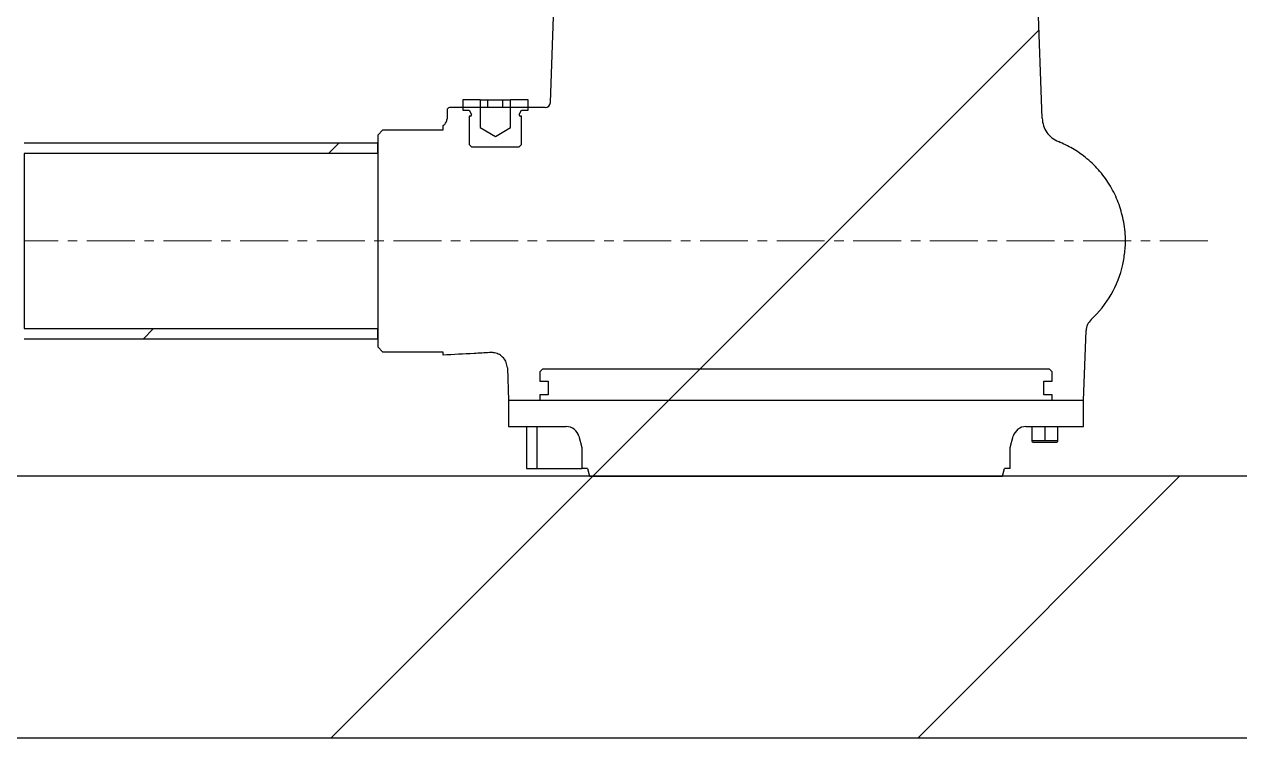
# Model space of a CAD drawing. Header units: centimetres. Extents: x -13594 to 4017, y -3206 to 1780.
# Drawn here: x -1991.8 to -1777.2, y 242.9 to 368.9 of the extents above; entities that cross this region are included whole.
import ezdxf

# ---------------------------------------------------------------- set-up
doc = ezdxf.new("R2010")
doc.units = ezdxf.units.CM
doc.linetypes.add('CENTERX2', pattern=[20.32, 12.7, -2.54, 2.54, -2.54])

# ---------------------------------------------------------------- blocks, each defined once
blk = doc.blocks.new('SW_HATCH_0')
at = {"color": 0, "linetype": 'Continuous', "lineweight": 18}
for p, q in [((11.0927, -29.3185), (13.9276, -26.4836)), ((8.4925, -27.4285), (8.5725, -27.3485)), ((7.0725, -28.8485), (7.1525, -28.7685)), ((10.5127, -29.8985), (11.3327, -29.0785)), ((8.5127, -31.8985), (10.5127, -29.8985)), ((13.0028, -31.8985), (15.0028, -29.8985))]:
    blk.add_line(p, q, dxfattribs=at)

msp = doc.modelspace()

# ---------------------------------------------------------------- linework, layer by layer
at = {"color": 7, "linetype": 'Continuous', "lineweight": 25}
for p, q in [((-1898.94, 355.09), (-1898.27, 374.05)), ((-1812.12, 352.31), (-1812.88, 374.05)), ((-1899.86, 354.2), (-1916.74, 354.2)), ((-1914.43, 355.58), (-1914.43, 353.73)), ((-1911.32, 355.58), (-1914.43, 355.58)), ((-1911.32, 355.58), (-1911.32, 350.66)), ((-1911.32, 355.58), (-1909.99, 355.58)), ((-1909.99, 354.2), (-1909.99, 355.58)), ((-1909.99, 355.58), (-1907.33, 355.58)), ((-1907.33, 354.2), (-1907.33, 355.58)), ((-1907.33, 355.58), (-1905.99, 355.58)), ((-1905.99, 350.66), (-1905.99, 355.58)), ((-1902.89, 355.58), (-1905.99, 355.58)), ((-1902.89, 353.73), (-1902.89, 355.58)), ((-1917.2, 353.73), (-1917.2, 352.23)), ((-1914.43, 353.73), (-1913.28, 353.73)), ((-1913.28, 353.73), (-1912.88, 353.01)), ((-1913.28, 352.7), (-1913.28, 347.7)), ((-1913.05, 352.7), (-1913.28, 352.7)), ((-1904.44, 353.01), (-1904.04, 353.73)), ((-1904.04, 352.7), (-1904.26, 352.7)), ((-1904.04, 353.73), (-1902.89, 353.73)), ((-1904.04, 347.7), (-1904.04, 352.7)), ((-1928.51, 350.27), (-1929.43, 349.35)), ((-1928.51, 350.27), (-1917.89, 350.27)), ((-1917.89, 350.27), (-1917.89, 351.03)), ((-1911.32, 350.66), (-1908.66, 349.12)), ((-1908.66, 349.12), (-1905.99, 350.66)), ((-1991.84, 347.96), (-1929.43, 347.96)), ((-1929.43, 349.35), (-1929.43, 311.96)), ((-1929.43, 346.12), (-1929.43, 347.96)), ((-1913.28, 347.7), (-1912.85, 347.27)), ((-1904.47, 347.27), (-1904.04, 347.7)), ((-1929.43, 346.12), (-1991.84, 346.12)), ((-1991.84, 346.12), (-1991.84, 315.19)), ((-1912.85, 347.27), (-1904.47, 347.27)), ((-1991.84, 315.19), (-1929.43, 315.19)), ((-1929.43, 313.34), (-1991.84, 313.34)), ((-1929.43, 313.34), (-1929.43, 315.19)), ((-1804.8, 302.5), (-1804.37, 314.83)), ((-1929.43, 311.96), (-1928.51, 311.04)), ((-1917.89, 311.04), (-1928.51, 311.04)), ((-1917.89, 310.49), (-1917.89, 311.04)), ((-1906.55, 308.28), (-1906.35, 302.5)), ((-1900.35, 308.03), (-1900.81, 307.57)), ((-1900.81, 307.57), (-1900.81, 305.91)), ((-1810.8, 308.03), (-1900.35, 308.03)), ((-1810.34, 307.57), (-1810.8, 308.03)), ((-1810.34, 305.91), (-1810.34, 307.57)), ((-1900.81, 305.91), (-1899.33, 305.91)), ((-1899.34, 305.91), (-1899.34, 303.51)), ((-1811.81, 303.51), (-1811.81, 305.91)), ((-1811.81, 305.91), (-1810.34, 305.91)), ((-1900.81, 303.51), (-1900.81, 302.5)), ((-1899.34, 303.51), (-1900.81, 303.51)), ((-1810.34, 303.51), (-1811.81, 303.51)), ((-1810.34, 302.5), (-1810.34, 303.51)), ((-1906.35, 302.5), (-1906.35, 297.88)), ((-1900.81, 302.5), (-1906.35, 302.5)), ((-1804.8, 302.5), (-1906.35, 302.5)), ((-1804.8, 302.5), (-1810.34, 302.5)), ((-1804.8, 297.88), (-1804.8, 302.5)), ((-1906.35, 297.88), (-1896.16, 297.88)), ((-1903.19, 297.88), (-1903.19, 290.49)), ((-1901.28, 290.49), (-1901.28, 297.88)), ((-1893.93, 296.17), (-1893.39, 294.16)), ((-1817.75, 294.16), (-1817.22, 296.17)), ((-1814.99, 297.88), (-1804.8, 297.88)), ((-1813.96, 297.88), (-1813.96, 295.39)), ((-1811.65, 297.88), (-1811.65, 295.39)), ((-1809.34, 295.39), (-1809.34, 297.88)), ((-1893.39, 294.16), (-1893.39, 290.49)), ((-1817.75, 290.49), (-1817.75, 294.16)), ((-1811.65, 295.39), (-1813.96, 295.39)), ((-1813.68, 295.11), (-1809.62, 295.11)), ((-1809.34, 295.39), (-1811.65, 295.39)), ((-1903.19, 290.49), (-1901.28, 290.49)), ((-1901.28, 290.49), (-1893.39, 290.49)), ((-1892.41, 290.49), (-1893.39, 290.49)), ((-1892.41, 290.49), (-1892.04, 289.11)), ((-1819.11, 289.11), (-1818.74, 290.49)), ((-1817.75, 290.49), (-1818.74, 290.49)), ((-1626.39, 289.11), (-2088, 289.11)), ((-1892.04, 289.11), (-1819.11, 289.11)), ((-2134.16, 242.95), (-1580.23, 242.95))]:
    msp.add_line(p, q, dxfattribs=at)
at = {"color": 7, "linetype": 'CENTERX2', "lineweight": 18, "ltscale": 0.666}
msp.add_line((-1782.87, 330.65), (-1991.84, 330.65), dxfattribs=at)
at = {"color": 7, "linetype": 'Continuous', "lineweight": 25}
for centre, radius, start, end in [((-1916.74, 353.73), 0.462, 90.0015, 179.9951), ((-1899.86, 355.12), 0.923, 270.0014, 357.9996), ((-1913.06, 352.91), 0.208, 271.2066, 0.0054), ((-1913.06, 352.91), 0.208, 0.0019, 28.8109), ((-1904.26, 352.91), 0.208, 151.232, 179.9847), ((-1904.26, 352.91), 0.208, 179.9947, 268.7855), ((-1816.34, 330.65), 18.93, 312.7925, 347.3199), ((-1896.16, 295.57), 2.31, 14.9994, 90.0015), ((-1814.99, 295.57), 2.31, 89.9998, 164.9994), ((-1813.68, 295.39), 0.277, 179.9949, 270.0051), ((-1809.62, 295.39), 0.277, 269.9949, 0.0051)]:
    msp.add_arc(centre, radius, start, end, dxfattribs=at)
for points, knots in [([(-1917.89, 351.04), (-1917.85, 351.06), (-1917.68, 351.17), (-1917.43, 351.43), (-1917.23, 351.83), (-1917.21, 352.11), (-1917.2, 352.23)], [0, 0, 0, 0, 0.09158, 0.425101, 0.740774, 1, 1, 1, 1]), ([(-1812.12, 352.31), (-1812.06, 351.87), (-1811.96, 350.99), (-1811.33, 349.8), (-1810.43, 348.8), (-1809.63, 348.4), (-1809.24, 348.2)], [0, 0, 0, 0, 0.249537, 0.499215, 0.749175, 1, 1, 1, 1]), ([(-1797.87, 334.81), (-1798.15, 335.82), (-1798.72, 337.87), (-1800.2, 340.71), (-1802.12, 343.29), (-1804.33, 345.38), (-1806.73, 347.05), (-1808.39, 347.81), (-1809.24, 348.2)], [0, 0, 0, 0, 0.172321, 0.349639, 0.521962, 0.699281, 0.848052, 1, 1, 1, 1]), ([(-1797.87, 326.5), (-1797.72, 327.31), (-1797.42, 328.93), (-1797.38, 331.16), (-1797.54, 333.13), (-1797.76, 334.25), (-1797.87, 334.81)], [0, 0, 0, 0, 0.293724, 0.592558, 0.79545, 1, 1, 1, 1]), ([(-1803.48, 316.77), (-1803.72, 316.49), (-1804.21, 315.93), (-1804.31, 315.2), (-1804.37, 314.83)], [0, 0, 0, 0, 0.5, 1, 1, 1, 1]), ([(-1909.47, 310.95), (-1909.54, 310.94), (-1910.53, 310.89), (-1913.34, 310.74), (-1916.07, 310.59), (-1917.89, 310.5)], [0, 0, 0, 0, 0.027269, 0.351544, 1, 1, 1, 1]), ([(-1906.55, 308.28), (-1906.6, 308.59), (-1906.68, 309.21), (-1907.19, 310.03), (-1907.92, 310.63), (-1908.72, 310.93), (-1909.25, 310.94), (-1909.47, 310.95)], [0, 0, 0, 0, 0.212993, 0.425815, 0.639196, 0.850999, 1, 1, 1, 1])]:
    msp.add_open_spline(points, degree=3, knots=knots, dxfattribs=at)

# ---------------------------------------------------------------- block references
at = {"color": 7, "linetype": 'Continuous', "lineweight": 18, "xscale": 23.0804869763696, "yscale": 23.0804869763696, "zscale": 23.0804869763696}
msp.add_blockref('SW_HATCH_0', (-2134.12, 979.18), dxfattribs=at)

doc.saveas('drawing.dxf')
